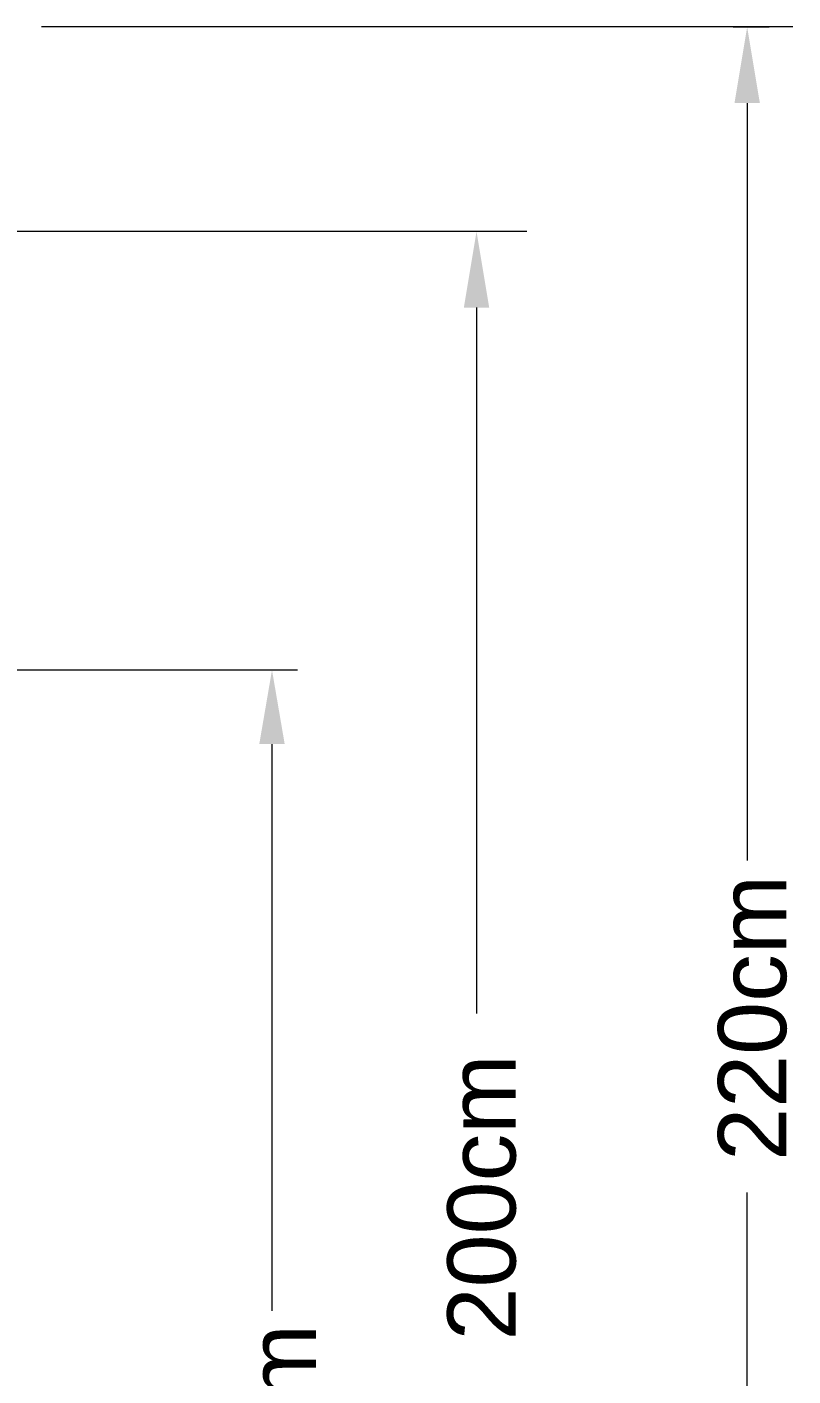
# Model space of a CAD drawing. Header units: millimetres. Extents: x 3949 to 6037, y -1956 to 1273.
# Drawn here: x 4848.41 to 4866.09, y -1577.38 to -1546.24 of the extents above; entities that cross this region are included whole.
import ezdxf

# ---------------------------------------------------------------- set-up
doc = ezdxf.new("R2010")
doc.units = ezdxf.units.MM
doc.layers.add('PADRÃO DE ENTRADA', color=7, linetype='Continuous', lineweight=0)
doc.styles.add('ARIAL', font='arial.ttf')

msp = doc.modelspace()

# ---------------------------------------------------------------- linework, layer by layer
at = {"layer": 'PADRÃO DE ENTRADA', "lineweight": 5}
for points in [[(4866.086, -1546.243), (4848.752, -1546.243)], [(4865.029, -1548), (4865.029, -1565.478)], [(4859.949, -1550.963), (4847.475, -1550.963)], [(4858.785, -1552.721), (4858.785, -1569.013)], [(4844.107, -1561.084), (4854.652, -1561.084)], [(4854.066, -1562.793), (4854.066, -1575.877)], [(4865.029, -1595.503), (4865.029, -1573.143)]]:
    msp.add_lwpolyline(points, dxfattribs=at)
at = {"layer": 'PADRÃO DE ENTRADA', "color": 7, "lineweight": 5}
msp.add_lwpolyline([(4864.707, -1546.243), (4865.536, -1546.243)], dxfattribs=at)
at = {"layer": 'PADRÃO DE ENTRADA', "transparency": 33554559}
for points in [[(4865.322, -1548), (4864.736, -1548), (4865.029, -1546.243)], [(4859.078, -1552.721), (4858.492, -1552.721), (4858.785, -1550.963)], [(4854.359, -1562.793), (4853.773, -1562.793), (4854.066, -1561.084)]]:
    msp.add_solid(points, dxfattribs=at)

# ---------------------------------------------------------------- texts
at = {"layer": 'PADRÃO DE ENTRADA', "color": 30, "char_height": 1.574, "width": 18.34775, "attachment_point": 7, "rotation": 90, "style": 'ARIAL'}
for s, insert in [('220cm', (4865.952, -1572.413)), ('200cm', (4859.708, -1576.557)), ('170cm', (4855.1, -1582.783))]:
    msp.add_mtext(s, dxfattribs=dict(at, insert=insert))

doc.saveas('drawing.dxf')
